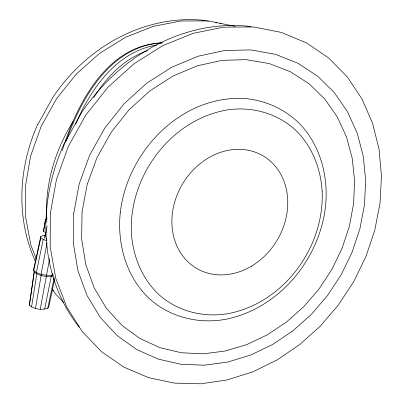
<?xml version="1.0" encoding="UTF-8"?>
<svg xmlns="http://www.w3.org/2000/svg" width="404" height="404" viewBox="0 0 404 404"><rect width="100%" height="100%" fill="white"/><g stroke="black" fill="none" stroke-linecap="round" stroke-linejoin="round"><path stroke-width="0.61" d="M46.718 218.968C44.763 184.527 54.934 150.091 73.356 121.099M34.396 271.049L29.366 305.212C34.234 309.424 41.758 310.227 47.758 308.262L48.818 306.737L54.671 279.088M29.366 305.212L34.305 271.124M52.369 273.457L52.076 275.306L51.222 276.437L44.657 309.171M31.552 307.005L36.809 273.962L36.35 272.599L43.203 239.491L40.799 237.89L40.774 236.486L43.097 235.603L45.445 235.502M35.476 308.464L41.142 275.498L41.077 274.271L47.101 242.774M49.667 258.54L40.218 309.252M47.238 217.948L45.506 219.478L43.607 230.118L43.647 231.406L45.935 232.886L47.106 226.321M43.647 231.406L45.506 219.478M44.693 237.421L45.536 232.704M44.728 238.426L45.788 232.507M46.46 239.572L46.672 238.385M47.758 308.262L54.202 277.477M40.774 236.486L33.724 268.842L33.704 270.635L34.385 272.155C39.607 276.235 47.091 277.215 53.469 275.902M40.799 237.89L33.704 270.635C39.062 274.932 46.672 275.816 53.298 275.018M62.302 150.419C76.74 104.217 106.838 44.652 162.428 42.94M66.246 141.077C81.214 98.076 111.004 45.374 162.257 42.809M75.629 124.19C90.511 89.218 116.438 51.677 156.651 45.071M37.991 124.154L53.232 96.798A165.438 145.879 -58.8 0 1 203.03 20.235M64.458 143.354L81.618 112.615M93.688 97.748C106.439 77.275 124.336 58.247 147.864 50.712M46.854 219.412L45.556 220.7L46.935 221.564M203.035 20.2L206.05 20.781M207.257 21.013L208.464 21.245M215.701 22.644L216.908 22.877M219.922 23.457L221.124 23.69M246.829 26.068L251.116 26.901M43.203 239.491L46.925 240.739M235.274 26.366L208.242 20.897L180.921 20.983L153.055 26.412L125.644 37.234L99.743 53.237L76.396 73.957L56.585 98.667L41.117 126.422L30.593 156.116L25.366 186.567L25.518 216.589L30.861 245.077L36.269 258.939M63.893 302.753L55.368 293.774L52.358 289.022M53.449 290.895A165.206 145.708 -58.9 0 1 52.262 289.4M35.365 261.368A165.206 145.708 -58.9 0 1 37.84 124.094M79.179 327.144A183.466 156.262 -58.9 0 1 64.292 143.284M81.583 112.59A183.719 156.434 -58.9 0 1 246.824 26.109M50.333 213.59L50.192 246.97L55.808 278.442L66.71 306.929L82.249 331.583L101.636 351.798L124.028 367.211L148.576 377.644L174.457 383.128L200.909 383.8L227.255 379.922L252.884 371.811L277.26 359.843L299.914 344.41L320.453 325.932L338.501 304.833L353.758 281.563L365.923 256.565L374.75 230.31L380.007 203.308L381.492 176.078L379.053 149.192L372.569 123.27L361.989 98.975L347.354 77.007L328.811 58.095L306.631 42.986L281.265 32.386L253.318 26.937L223.594 27.149L193.061 33.345L162.837 45.602L134.103 63.696L108.075 87.102L85.86 114.978L68.412 146.223L56.439 179.553L50.333 213.59M73.644 213.812L73.27 242.95L77.871 270.534L87.087 295.637L100.394 317.504L117.15 335.578L136.648 349.5L158.161 359.08L180.972 364.282L204.409 365.206L227.846 362.034L250.727 355.035L272.554 344.526L292.88 330.851L311.322 314.383L327.528 295.526L341.203 274.68L352.076 252.278L359.913 228.76L364.499 204.596L365.671 180.285L363.292 156.353L357.282 133.376L347.627 111.943L334.391 92.688L317.731 76.245L297.94 63.251L275.432 54.303L250.773 49.914L224.68 50.49L197.99 56.257L171.67 67.246L146.713 83.224L124.129 103.727L104.848 128.028L89.653 155.207L79.133 184.184L73.644 213.812M82.052 211.913L81.623 238.941L85.789 264.58L94.233 287.981L106.494 308.439L121.993 325.422L140.087 338.577L160.105 347.713L181.396 352.768L203.318 353.813L225.286 351.01L246.773 344.592L267.286 334.845L286.416 322.094L303.768 306.686L319.019 289.001L331.871 269.428L342.062 248.374L349.374 226.275L353.601 203.581L354.596 180.77L352.238 158.353L346.46 136.865L337.259 116.877L324.72 98.97L309.01 83.739L290.41 71.76L269.332 63.585L246.309 59.661L222.013 60.348L197.228 65.837L172.826 76.124L149.732 91.001L128.851 110.019L111.024 132.522L96.96 157.666L87.198 184.477L82.052 211.913M120.316 212.332C116.993 243.122 125.826 275.876 148.45 297.793C169.049 317.145 198.788 324.483 226.301 319.175C279.502 308.227 319.766 259.045 325.568 205.868C328.396 177.619 321.049 147.93 302.086 126.326C286.673 109.494 264.797 99.571 242.067 98.329C179.32 96.723 127.336 152.263 120.316 212.332M322.16 191.708C324.351 247.081 284.315 302.237 229.326 313.403C203.874 318.231 176.391 311.307 157.484 293.274C141.365 277.301 132.78 255.202 131.376 232.754C128.881 176.134 170.65 119.554 227.351 109.918C253.656 105.878 281.618 114.539 299.697 134.375C313.635 150.192 321.008 170.796 322.16 191.708M251.354 266.241A65.347 55.035 -59.1 0 0 265.66 157.494A65.347 55.035 -59.1 0 0 172.488 212.625A65.347 55.035 -59.1 0 0 251.354 266.241"/></g></svg>
